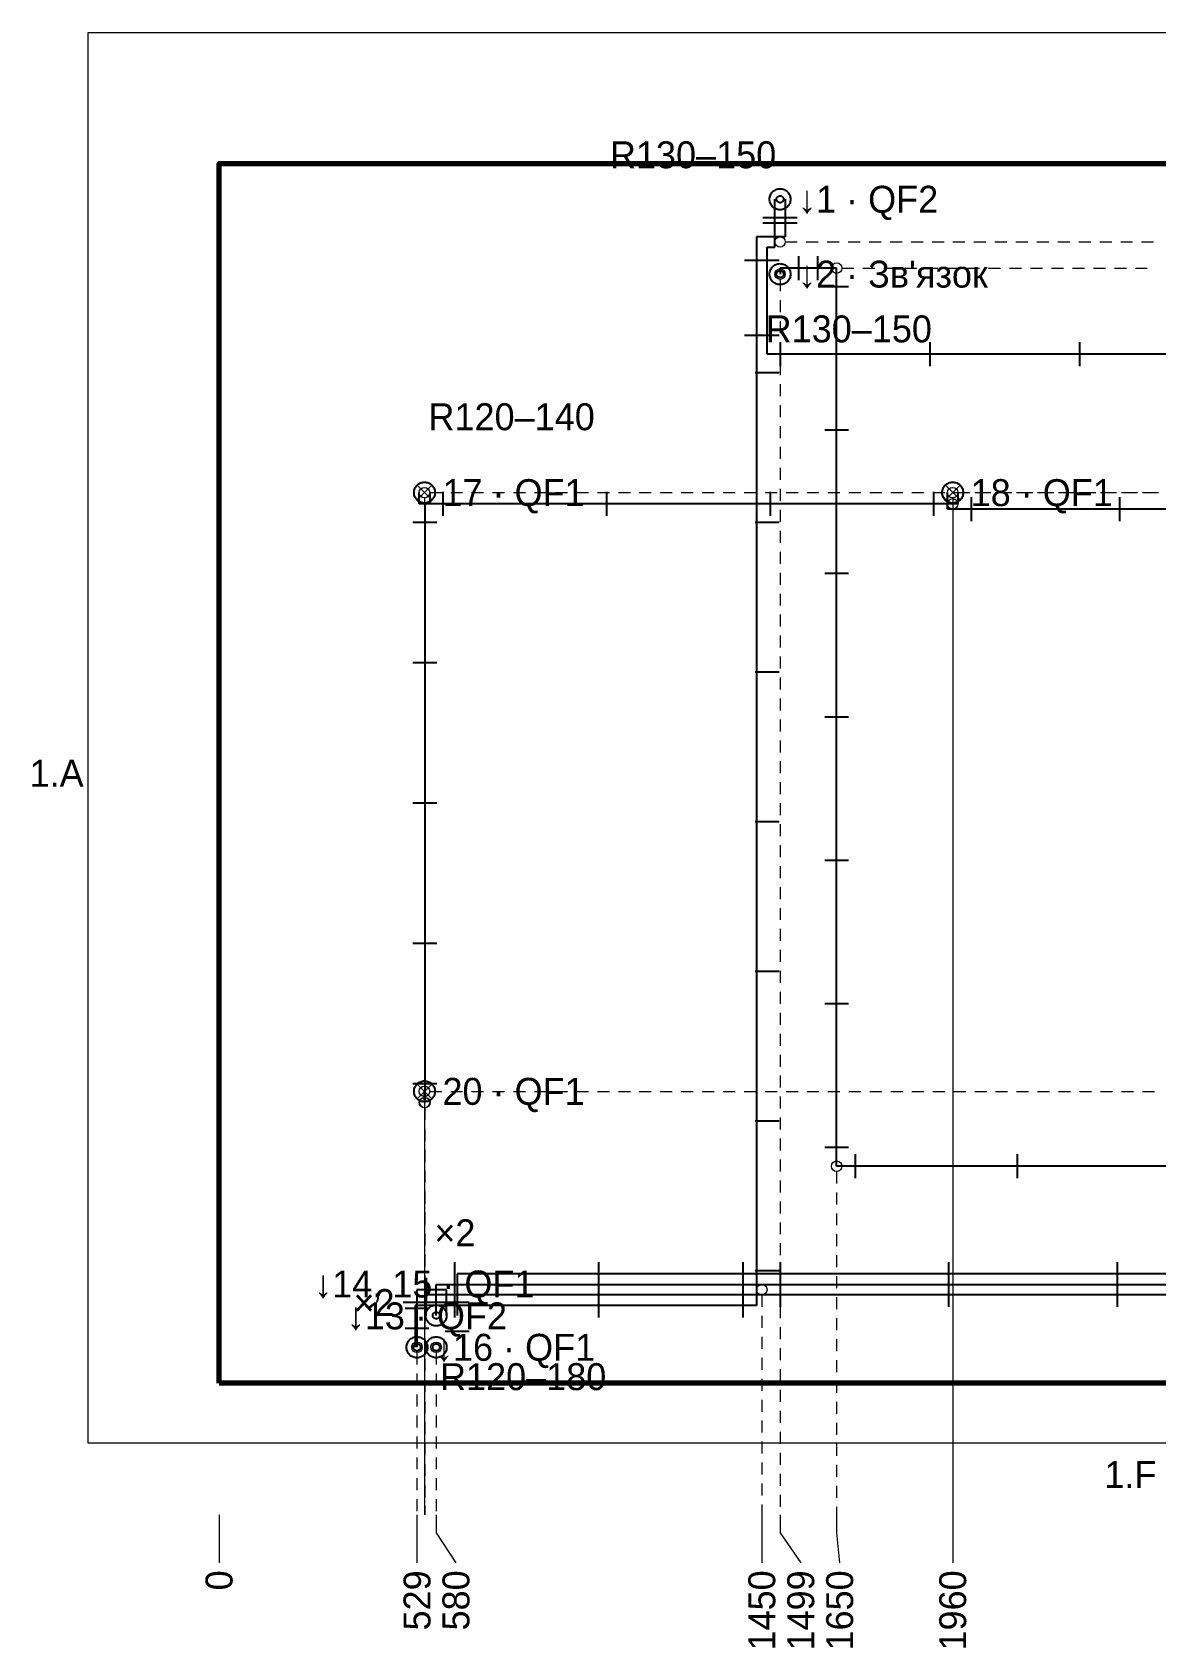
# Paper-space layout '07 Розгортки' of a CAD drawing. Header units: millimetres. Extents: x 0 to 841, y 0 to 594.
# Drawn here: x 81 to 156, y 198.8 to 306.7 of the extents above; entities that cross this region are included whole.
import ezdxf
from ezdxf.enums import TextEntityAlignment as Align

# ---------------------------------------------------------------- set-up
doc = ezdxf.new("R2010")
doc.units = ezdxf.units.MM
doc.linetypes.add('E_CABLE_DASH', pattern=[360, 240, -120])
for name, color, linetype in [('E-ELEV', 7, 'Continuous'), ('M-FIX', 7, 'Continuous'), ('W-CABLE-LIGHT', 1, 'E_CABLE_DASH'), ('W-CABLE-LOW', 1, 'E_CABLE_DASH'), ('W-CABLE-SOCKET', 1, 'E_CABLE_DASH')]:
    doc.layers.add(name, color=color, linetype=linetype)
doc.styles.add('PLEX_LIGHT', font='IBMPlexSans-Light.ttf')

psp = doc.layouts.new('07 Розгортки')

# ---------------------------------------------------------------- linework, layer by layer
at = {"layer": 'E-ELEV', "lineweight": 13, "true_color": 0xd9d3c8}
for p, q in [((131.31, 292.7), (132.11, 292.7)), ((132.71, 292.7), (133.51, 292.7)), ((134.11, 292.7), (134.91, 292.7)), ((135.51, 292.7), (136.31, 292.7)), ((136.91, 292.7), (137.71, 292.7)), ((138.31, 292.7), (139.11, 292.7)), ((139.71, 292.7), (140.51, 292.7)), ((141.11, 292.7), (141.91, 292.7)), ((142.51, 292.7), (143.31, 292.7)), ((143.91, 292.7), (144.71, 292.7)), ((145.31, 292.7), (146.11, 292.7)), ((146.71, 292.7), (147.51, 292.7)), ((148.11, 292.7), (148.91, 292.7)), ((149.51, 292.7), (150.31, 292.7)), ((150.91, 292.7), (151.71, 292.7)), ((152.31, 292.7), (153.11, 292.7)), ((153.71, 292.7), (154.51, 292.7)), ((155.11, 292.7), (155.91, 292.7)), ((135.09, 290.95), (135.89, 290.95)), ((136.49, 290.95), (137.29, 290.95)), ((137.89, 290.95), (138.69, 290.95)), ((139.29, 290.95), (140.09, 290.95)), ((140.69, 290.95), (141.49, 290.95)), ((142.09, 290.95), (142.89, 290.95)), ((143.49, 290.95), (144.29, 290.95)), ((144.89, 290.95), (145.69, 290.95)), ((146.29, 290.95), (147.09, 290.95)), ((147.69, 290.95), (148.49, 290.95)), ((149.09, 290.95), (149.89, 290.95)), ((150.49, 290.95), (151.29, 290.95)), ((151.89, 290.95), (152.69, 290.95)), ((153.29, 290.95), (154.09, 290.95)), ((154.69, 290.95), (155.49, 290.95)), ((130.96, 290.2), (130.96, 289.4)), ((130.96, 288.8), (130.96, 288)), ((130.96, 287.4), (130.96, 286.6)), ((130.96, 286), (130.96, 285.2)), ((130.96, 284.6), (130.96, 283.8)), ((130.96, 283.2), (130.96, 282.4)), ((130.96, 281.8), (130.96, 281)), ((130.96, 280.4), (130.96, 279.6)), ((130.96, 279), (130.96, 278.2)), ((130.96, 277.6), (130.96, 276.8)), ((107.21, 275.6), (107.21, 274.8)), ((107.56, 275.95), (108.36, 275.95)), ((108.96, 275.95), (109.76, 275.95)), ((110.36, 275.95), (111.16, 275.95)), ((111.76, 275.95), (112.56, 275.95)), ((113.16, 275.95), (113.96, 275.95)), ((114.56, 275.95), (115.36, 275.95)), ((115.96, 275.95), (116.76, 275.95)), ((117.36, 275.95), (118.16, 275.95)), ((118.76, 275.95), (119.56, 275.95)), ((120.16, 275.95), (120.96, 275.95)), ((121.56, 275.95), (122.36, 275.95)), ((122.96, 275.95), (123.76, 275.95)), ((124.36, 275.95), (125.16, 275.95)), ((125.76, 275.95), (126.56, 275.95)), ((127.16, 275.95), (127.96, 275.95)), ((128.56, 275.95), (129.36, 275.95)), ((129.96, 275.95), (130.76, 275.95)), ((130.96, 276.2), (130.96, 275.4)), ((131.36, 275.95), (132.16, 275.95)), ((132.76, 275.95), (133.56, 275.95)), ((134.16, 275.95), (134.96, 275.95)), ((135.56, 275.95), (136.36, 275.95)), ((136.96, 275.95), (137.76, 275.95)), ((138.36, 275.95), (139.16, 275.95)), ((139.76, 275.95), (140.56, 275.95)), ((141.16, 275.95), (141.96, 275.95)), ((142.49, 275.6), (142.49, 274.8)), ((142.56, 275.95), (143.36, 275.95)), ((142.84, 275.95), (143.64, 275.95)), ((143.96, 275.95), (144.76, 275.95)), ((144.24, 275.95), (145.04, 275.95)), ((145.36, 275.95), (146.16, 275.95)), ((145.64, 275.95), (146.44, 275.95)), ((146.76, 275.95), (147.56, 275.95)), ((147.04, 275.95), (147.84, 275.95)), ((148.16, 275.95), (148.96, 275.95)), ((148.44, 275.95), (149.24, 275.95)), ((149.56, 275.95), (150.36, 275.95)), ((149.84, 275.95), (150.64, 275.95)), ((150.96, 275.95), (151.76, 275.95)), ((151.24, 275.95), (152.04, 275.95)), ((152.36, 275.95), (153.16, 275.95)), ((152.64, 275.95), (153.44, 275.95)), ((153.76, 275.95), (154.56, 275.95)), ((154.04, 275.95), (154.84, 275.95)), ((155.16, 275.95), (155.96, 275.95)), ((155.44, 275.95), (156.24, 275.95)), ((107.21, 274.2), (107.21, 273.4)), ((130.96, 274.8), (130.96, 274)), ((142.49, 274.85), (142.49, 274.05)), ((142.49, 274.2), (142.49, 273.4)), ((130.96, 273.4), (130.96, 272.6)), ((142.49, 273.45), (142.49, 272.65)), ((107.21, 272.8), (107.21, 272)), ((130.96, 272), (130.96, 271.2)), ((142.49, 272.8), (142.49, 272)), ((142.49, 272.05), (142.49, 271.25)), ((107.21, 271.4), (107.21, 270.6)), ((142.49, 271.4), (142.49, 270.6)), ((107.21, 270), (107.21, 269.2)), ((130.96, 270.6), (130.96, 269.8)), ((142.49, 270.65), (142.49, 269.85)), ((142.49, 270), (142.49, 269.2)), ((130.96, 269.2), (130.96, 268.4)), ((142.49, 269.25), (142.49, 268.45)), ((107.21, 268.6), (107.21, 267.8)), ((130.96, 267.8), (130.96, 267)), ((142.49, 268.6), (142.49, 267.8)), ((142.49, 267.85), (142.49, 267.05)), ((107.21, 267.2), (107.21, 266.4)), ((142.49, 267.2), (142.49, 266.4)), ((107.21, 265.8), (107.21, 265)), ((130.96, 266.4), (130.96, 265.6)), ((142.49, 266.45), (142.49, 265.65)), ((142.49, 265.8), (142.49, 265)), ((130.96, 265), (130.96, 264.2)), ((142.49, 265.05), (142.49, 264.25)), ((107.21, 264.4), (107.21, 263.6)), ((130.96, 263.6), (130.96, 262.8)), ((142.49, 264.4), (142.49, 263.6)), ((142.49, 263.65), (142.49, 262.85)), ((107.21, 263), (107.21, 262.2)), ((142.49, 263), (142.49, 262.2)), ((142.49, 262.25), (142.49, 261.45)), ((107.21, 261.6), (107.21, 260.8)), ((130.96, 262.2), (130.96, 261.4)), ((142.49, 261.6), (142.49, 260.8)), ((107.21, 260.2), (107.21, 259.4)), ((130.96, 260.8), (130.96, 260)), ((142.49, 260.85), (142.49, 260.05)), ((142.49, 260.2), (142.49, 259.4)), ((130.96, 259.4), (130.96, 258.6)), ((142.49, 259.45), (142.49, 258.65)), ((107.21, 258.8), (107.21, 258)), ((130.96, 258), (130.96, 257.2)), ((142.49, 258.8), (142.49, 258)), ((142.49, 258.05), (142.49, 257.25)), ((107.21, 257.4), (107.21, 256.6)), ((142.49, 257.4), (142.49, 256.6)), ((107.21, 256), (107.21, 255.2)), ((130.96, 256.6), (130.96, 255.8)), ((142.49, 256.65), (142.49, 255.85)), ((142.49, 256), (142.49, 255.2)), ((130.96, 255.2), (130.96, 254.4)), ((142.49, 255.25), (142.49, 254.45)), ((107.21, 254.6), (107.21, 253.8)), ((130.96, 253.8), (130.96, 253)), ((142.49, 254.6), (142.49, 253.8)), ((142.49, 253.85), (142.49, 253.05)), ((107.21, 253.2), (107.21, 252.4)), ((142.49, 253.2), (142.49, 252.4)), ((107.21, 251.8), (107.21, 251)), ((130.96, 252.4), (130.96, 251.6)), ((142.49, 252.45), (142.49, 251.65)), ((142.49, 251.8), (142.49, 251)), ((107.21, 250.4), (107.21, 249.6)), ((130.96, 251), (130.96, 250.2)), ((142.49, 251.05), (142.49, 250.25)), ((142.49, 250.4), (142.49, 249.6)), ((130.96, 249.6), (130.96, 248.8)), ((142.49, 249.65), (142.49, 248.85)), ((107.21, 249), (107.21, 248.2)), ((142.49, 249), (142.49, 248.2)), ((142.49, 248.25), (142.49, 247.45)), ((107.21, 247.6), (107.21, 246.8)), ((130.96, 248.2), (130.96, 247.4)), ((142.49, 247.6), (142.49, 246.8)), ((107.21, 246.2), (107.21, 245.4)), ((130.96, 246.8), (130.96, 246)), ((142.49, 246.85), (142.49, 246.05)), ((142.49, 246.2), (142.49, 245.4)), ((130.96, 245.4), (130.96, 244.6)), ((142.49, 245.45), (142.49, 244.65)), ((107.21, 244.8), (107.21, 244)), ((130.96, 244), (130.96, 243.2)), ((142.49, 244.8), (142.49, 244)), ((142.49, 244.05), (142.49, 243.25)), ((107.21, 243.4), (107.21, 242.6)), ((142.49, 243.4), (142.49, 242.6)), ((107.21, 242), (107.21, 241.2)), ((130.96, 242.6), (130.96, 241.8)), ((142.49, 242.65), (142.49, 241.85)), ((142.49, 242), (142.49, 241.2)), ((130.96, 241.2), (130.96, 240.4)), ((142.49, 241.25), (142.49, 240.45)), ((107.21, 240.6), (107.21, 239.8)), ((130.96, 239.8), (130.96, 239)), ((142.49, 240.6), (142.49, 239.8)), ((142.49, 239.85), (142.49, 239.05)), ((107.21, 239.2), (107.21, 238.4)), ((142.49, 239.2), (142.49, 238.4)), ((107.21, 237.8), (107.21, 237)), ((130.96, 238.4), (130.96, 237.6)), ((142.49, 238.45), (142.49, 237.65)), ((142.49, 237.8), (142.49, 237)), ((107.21, 236.4), (107.21, 235.6)), ((130.96, 237), (130.96, 236.2)), ((142.49, 237.05), (142.49, 236.25)), ((142.49, 236.4), (142.49, 235.6)), ((107.21, 235.6), (107.21, 234.8)), ((107.56, 235.95), (108.36, 235.95)), ((108.96, 235.95), (109.76, 235.95)), ((110.36, 235.95), (111.16, 235.95)), ((111.76, 235.95), (112.56, 235.95)), ((113.16, 235.95), (113.96, 235.95)), ((114.56, 235.95), (115.36, 235.95)), ((115.96, 235.95), (116.76, 235.95)), ((117.36, 235.95), (118.16, 235.95)), ((118.76, 235.95), (119.56, 235.95)), ((120.16, 235.95), (120.96, 235.95)), ((121.56, 235.95), (122.36, 235.95)), ((122.96, 235.95), (123.76, 235.95)), ((124.36, 235.95), (125.16, 235.95)), ((125.76, 235.95), (126.56, 235.95)), ((127.16, 235.95), (127.96, 235.95)), ((128.56, 235.95), (129.36, 235.95)), ((129.96, 235.95), (130.76, 235.95)), ((130.96, 235.6), (130.96, 234.8)), ((131.36, 235.95), (132.16, 235.95)), ((132.76, 235.95), (133.56, 235.95)), ((134.16, 235.95), (134.96, 235.95)), ((135.56, 235.95), (136.36, 235.95)), ((136.96, 235.95), (137.76, 235.95)), ((138.36, 235.95), (139.16, 235.95)), ((139.76, 235.95), (140.56, 235.95)), ((141.16, 235.95), (141.96, 235.95)), ((142.49, 235.65), (142.49, 234.85)), ((142.56, 235.95), (143.36, 235.95)), ((143.96, 235.95), (144.76, 235.95)), ((145.36, 235.95), (146.16, 235.95)), ((146.76, 235.95), (147.56, 235.95)), ((148.16, 235.95), (148.96, 235.95)), ((149.56, 235.95), (150.36, 235.95)), ((150.96, 235.95), (151.76, 235.95)), ((152.36, 235.95), (153.16, 235.95)), ((153.76, 235.95), (154.56, 235.95)), ((155.16, 235.95), (155.96, 235.95)), ((107.21, 235), (107.21, 234.2)), ((107.21, 234.85), (107.21, 234.05)), ((107.21, 234.2), (107.21, 233.4)), ((107.24, 234.85), (107.24, 234.05)), ((130.96, 234.2), (130.96, 233.4)), ((142.49, 235), (142.49, 234.2)), ((142.49, 234.25), (142.49, 233.45)), ((107.21, 233.6), (107.21, 232.8)), ((107.21, 233.45), (107.21, 232.65)), ((107.24, 233.45), (107.24, 232.65)), ((142.49, 233.6), (142.49, 232.8)), ((107.21, 232.8), (107.21, 232)), ((107.21, 232.2), (107.21, 231.4)), ((107.21, 232.05), (107.21, 231.25)), ((107.24, 232.05), (107.24, 231.25)), ((130.96, 232.8), (130.96, 232)), ((142.49, 232.85), (142.49, 232.05)), ((142.49, 232.2), (142.49, 231.4)), ((107.21, 231.4), (107.21, 230.6)), ((130.96, 231.4), (130.96, 230.6)), ((142.49, 231.45), (142.49, 230.65)), ((107.21, 230.8), (107.21, 230)), ((107.21, 230.65), (107.21, 229.85)), ((107.21, 230), (107.21, 229.2)), ((107.24, 230.65), (107.24, 229.85)), ((130.96, 230), (130.96, 229.2)), ((134.74, 230.6), (134.74, 229.8)), ((142.49, 230.8), (142.49, 230)), ((142.49, 230.05), (142.49, 229.25)), ((107.21, 229.4), (107.21, 228.6)), ((107.21, 229.25), (107.21, 228.45)), ((107.24, 229.25), (107.24, 228.45)), ((134.74, 229.2), (134.74, 228.4)), ((142.49, 229.4), (142.49, 228.6)), ((107.21, 228.6), (107.21, 227.8)), ((107.21, 228), (107.21, 227.2)), ((107.21, 227.85), (107.21, 227.05)), ((107.24, 227.85), (107.24, 227.05)), ((130.96, 228.6), (130.96, 227.8)), ((134.74, 227.8), (134.74, 227)), ((142.49, 228.65), (142.49, 227.85)), ((142.49, 228), (142.49, 227.2)), ((107.21, 227.2), (107.21, 226.4)), ((130.96, 227.2), (130.96, 226.4)), ((142.49, 227.25), (142.49, 226.45)), ((107.21, 226.6), (107.21, 225.8)), ((107.21, 226.45), (107.21, 225.65)), ((107.21, 225.8), (107.21, 225)), ((107.24, 226.45), (107.24, 225.65)), ((130.96, 225.8), (130.96, 225)), ((134.74, 226.4), (134.74, 225.6)), ((142.49, 226.6), (142.49, 225.8)), ((142.49, 225.85), (142.49, 225.05)), ((107.21, 225.2), (107.21, 224.4)), ((107.21, 225.05), (107.21, 224.25)), ((107.24, 225.05), (107.24, 224.25)), ((134.74, 225), (134.74, 224.2)), ((142.49, 225.2), (142.49, 224.4)), ((107.21, 224.4), (107.21, 223.6)), ((107.21, 223.8), (107.21, 223)), ((107.21, 223.65), (107.21, 222.85)), ((107.24, 223.65), (107.24, 222.85)), ((130.96, 224.4), (130.96, 223.6)), ((134.74, 223.6), (134.74, 222.8)), ((142.49, 224.45), (142.49, 223.65)), ((142.49, 223.8), (142.49, 223)), ((107.21, 223), (107.21, 222.2)), ((107.21, 222.4), (107.21, 221.6)), ((129.74, 222.35), (129.74, 221.55)), ((130.96, 223), (130.96, 222.2)), ((142.49, 223.05), (142.49, 222.25)), ((142.49, 222.4), (142.49, 221.6)), ((107.21, 222.25), (107.21, 221.45)), ((107.21, 221.6), (107.21, 220.8)), ((107.24, 222.25), (107.24, 221.45)), ((130.96, 221.6), (130.96, 220.8)), ((134.74, 222.2), (134.74, 221.4)), ((142.49, 221.65), (142.49, 220.85)), ((107.21, 221), (107.21, 220.2)), ((107.21, 220.85), (107.21, 220.05)), ((107.21, 220.2), (107.21, 219.4)), ((107.24, 220.85), (107.24, 220.05)), ((129.74, 220.95), (129.74, 220.15)), ((130.96, 220.2), (130.96, 219.4)), ((134.74, 220.8), (134.74, 220)), ((142.49, 221), (142.49, 220.2)), ((142.49, 220.25), (142.49, 219.45)), ((107.21, 219.6), (107.21, 218.8)), ((107.21, 219.45), (107.21, 218.65)), ((107.24, 219.45), (107.24, 218.65)), ((129.74, 219.55), (129.74, 218.75)), ((134.74, 219.4), (134.74, 218.6)), ((142.49, 219.6), (142.49, 218.8)), ((106.71, 218.5), (106.71, 217.7)), ((107.21, 218.8), (107.21, 218)), ((107.21, 218.2), (107.21, 217.4)), ((107.21, 218.05), (107.21, 217.25)), ((107.24, 218.05), (107.24, 217.25)), ((107.99, 218.5), (107.99, 217.7)), ((129.74, 218.15), (129.74, 217.35)), ((130.96, 218.8), (130.96, 218)), ((134.74, 218), (134.74, 217.2)), ((142.49, 218.85), (142.49, 218.05)), ((142.49, 218.2), (142.49, 217.4)), ((106.71, 217.1), (106.71, 216.3)), ((107.21, 217.4), (107.21, 216.6)), ((107.99, 217.1), (107.99, 216.3)), ((130.96, 217.4), (130.96, 216.6)), ((142.49, 217.45), (142.49, 216.65)), ((107.21, 216.8), (107.21, 216)), ((107.21, 216.65), (107.21, 215.85)), ((107.21, 216), (107.21, 215.2)), ((107.24, 216.65), (107.24, 215.85)), ((129.74, 216.75), (129.74, 215.95)), ((130.96, 216), (130.96, 215.2)), ((134.74, 216.6), (134.74, 215.8)), ((142.49, 216.8), (142.49, 216)), ((142.49, 216.05), (142.49, 215.25)), ((106.71, 215.7), (106.71, 214.9)), ((107.21, 215.4), (107.21, 214.6)), ((107.21, 215.25), (107.21, 214.45)), ((107.24, 215.25), (107.24, 214.45)), ((107.99, 215.7), (107.99, 214.9)), ((129.74, 215.35), (129.74, 214.55)), ((134.74, 215.2), (134.74, 214.4)), ((142.49, 215.4), (142.49, 214.6)), ((106.71, 214.3), (106.71, 213.5)), ((107.21, 214.6), (107.21, 213.8)), ((107.21, 214), (107.21, 213.2)), ((107.21, 213.85), (107.21, 213.05)), ((107.24, 213.85), (107.24, 213.05)), ((107.99, 214.3), (107.99, 213.5)), ((129.74, 213.95), (129.74, 213.15)), ((130.96, 214.6), (130.96, 213.8)), ((134.74, 213.8), (134.74, 213)), ((142.49, 214.65), (142.49, 213.85)), ((142.49, 214), (142.49, 213.2)), ((106.71, 212.9), (106.71, 212.1)), ((107.21, 213.2), (107.21, 212.4)), ((107.99, 212.9), (107.99, 212.1)), ((130.96, 213.2), (130.96, 212.4)), ((142.49, 213.25), (142.49, 212.45)), ((107.21, 212.6), (107.21, 211.8)), ((107.21, 212.45), (107.21, 211.65)), ((107.21, 211.8), (107.21, 211)), ((107.24, 212.45), (107.24, 211.65)), ((129.74, 212.55), (129.74, 211.75)), ((130.96, 211.8), (130.96, 211)), ((134.74, 212.4), (134.74, 211.6)), ((142.49, 212.6), (142.49, 211.8)), ((142.49, 211.85), (142.49, 211.05)), ((106.71, 211.5), (106.71, 210.7)), ((107.21, 211.2), (107.21, 210.4)), ((107.21, 211.05), (107.21, 210.25)), ((107.24, 211.05), (107.24, 210.25)), ((107.99, 211.5), (107.99, 210.7)), ((129.74, 211.15), (129.74, 210.35)), ((134.74, 211), (134.74, 210.2)), ((142.49, 211.2), (142.49, 210.4)), ((142.49, 210.45), (142.49, 209.65)), ((106.71, 210.1), (106.71, 209.3)), ((107.21, 210.4), (107.21, 209.6)), ((107.21, 209.8), (107.21, 209)), ((107.21, 209.65), (107.21, 208.85)), ((107.24, 209.65), (107.24, 208.85)), ((107.99, 210.1), (107.99, 209.3)), ((129.74, 209.75), (129.74, 208.95)), ((130.96, 210.4), (130.96, 209.6)), ((134.74, 209.6), (134.74, 208.8)), ((142.49, 209.8), (142.49, 209)), ((106.71, 208.7), (106.71, 207.9)), ((107.21, 209), (107.21, 208.2)), ((107.21, 208.4), (107.21, 207.65)), ((107.99, 208.7), (107.99, 207.9)), ((129.74, 208.35), (129.74, 207.65)), ((130.96, 209), (130.96, 208.2)), ((142.49, 209.05), (142.49, 208.25)), ((142.49, 208.4), (142.49, 207.65)), ((107.21, 208.25), (107.21, 207.65)), ((107.24, 208.25), (107.24, 207.65)), ((134.74, 208.2), (134.74, 207.65)), ((142.49, 207.65), (142.49, 207.65))]:
    psp.add_line(p, q, dxfattribs=at)
at = {"layer": 'E-ELEV', "lineweight": 13, "true_color": 0x29251f}
for p, q in [((93.49, 207.65), (93.49, 206.45)), ((106.71, 207.65), (106.71, 206.45)), ((107.99, 207.65), (107.99, 206.45)), ((129.74, 207.65), (129.74, 206.45)), ((130.96, 207.65), (130.96, 206.45)), ((134.74, 207.65), (134.74, 206.45)), ((142.49, 207.65), (142.49, 206.45)), ((93.49, 206.45), (93.49, 204.45)), ((106.71, 206.45), (106.71, 204.45)), ((107.99, 206.45), (109.31, 204.45)), ((129.74, 206.45), (129.74, 204.45)), ((130.96, 206.45), (132.34, 204.45)), ((134.74, 206.45), (134.94, 204.45)), ((142.49, 206.45), (142.49, 204.45))]:
    psp.add_line(p, q, dxfattribs=at)
at = {"layer": 'E-ELEV', "lineweight": 13, "true_color": 0xd9d3c8}
psp.add_lwpolyline([(84.74, 212.45), (84.74, 306.7), (202.11, 306.7), (202.11, 249.08), (219.24, 249.08), (219.24, 212.45), (84.74, 212.45)], close=True, dxfattribs=at)
at = {"layer": 'E-ELEV', "lineweight": 70, "true_color": 0x29251f}
psp.add_lwpolyline([(93.49, 216.45), (93.49, 297.95), (197.61, 297.95), (197.61, 244.83), (215.24, 244.83), (215.24, 216.45)], close=True, dxfattribs=at)
at = {"layer": 'E-ELEV', "lineweight": 13, "true_color": 0x9a9288}
for centre in [(130.96, 292.7), (130.96, 290.55), (134.74, 290.95), (107.21, 275.95), (107.21, 275.95), (142.49, 275.95), (142.49, 275.95), (142.49, 275.2), (107.21, 235.95), (107.21, 235.95), (107.21, 235.2), (107.24, 235.2), (134.74, 230.95), (129.74, 222.7), (106.71, 218.85), (107.99, 218.85)]:
    psp.add_circle(centre, 0.35, dxfattribs=at)
at = {"layer": 'M-FIX', "lineweight": 25, "true_color": 0x29251f}
for p, q in [((132.11, 294.3), (129.81, 294.3)), ((132.11, 293.95), (129.81, 293.95)), ((130.89, 291.45), (128.59, 291.45)), ((132.21, 290.15), (132.21, 291.75)), ((133.49, 290.15), (133.49, 291.75)), ((135.54, 289.7), (133.94, 289.7)), ((130.89, 286.45), (128.59, 286.45)), ((130.99, 284.4), (130.99, 286)), ((140.99, 284.4), (140.99, 286)), ((150.99, 284.4), (150.99, 286)), ((130.89, 283.95), (129.29, 283.95)), ((135.54, 280.12), (133.94, 280.12)), ((108.46, 274.4), (108.46, 276)), ((119.39, 274.4), (119.39, 276)), ((130.31, 274.4), (130.31, 276)), ((141.24, 274.4), (141.24, 276)), ((143.74, 274.05), (143.74, 275.65)), ((153.66, 274.05), (153.66, 275.65)), ((108.04, 273.95), (106.44, 273.95)), ((130.89, 273.95), (129.29, 273.95)), ((135.54, 270.54), (133.94, 270.54)), ((108.04, 264.58), (106.44, 264.58)), ((130.89, 263.95), (129.29, 263.95)), ((135.54, 260.95), (133.94, 260.95)), ((108.04, 255.2), (106.44, 255.2)), ((130.89, 253.95), (129.29, 253.95)), ((135.54, 251.37), (133.94, 251.37)), ((108.04, 245.83), (106.44, 245.83)), ((130.89, 243.95), (129.29, 243.95)), ((135.54, 241.79), (133.94, 241.79)), ((108.04, 236.45), (106.44, 236.45)), ((130.89, 233.95), (129.29, 233.95)), ((135.54, 232.2), (133.94, 232.2)), ((135.99, 230.15), (135.99, 231.75)), ((146.82, 230.15), (146.82, 231.75)), ((109.24, 220.85), (109.24, 224.55)), ((118.86, 220.85), (118.86, 224.55)), ((128.49, 220.85), (128.49, 224.55)), ((130.99, 221.55), (130.99, 224.55)), ((142.24, 221.55), (142.24, 224.55)), ((153.49, 221.55), (153.49, 224.55)), ((107.35, 221.9), (107.35, 223.5)), ((130.89, 223.95), (129.29, 223.95)), ((110.19, 221.84), (105.79, 221.84)), ((107.51, 221.45), (105.91, 221.45)), ((107.51, 220.1), (105.91, 220.1)), ((110.19, 219.91), (108.59, 219.91))]:
    psp.add_line(p, q, dxfattribs=at)
at = {"layer": 'W-CABLE-LIGHT', "lineweight": 13, "true_color": 0xf28e2b}
for p, q in [((106.72, 275.46), (107.7, 276.44)), ((106.72, 276.44), (107.7, 275.46)), ((142, 275.46), (142.98, 276.44)), ((142, 276.44), (142.98, 275.46)), ((106.72, 235.46), (107.7, 236.44)), ((106.72, 236.44), (107.7, 235.46))]:
    psp.add_line(p, q, dxfattribs=at)
at = {"layer": 'W-CABLE-LIGHT', "lineweight": 25, "true_color": 0xf28e2b}
for points in [[(142.84, 275.95), (142.84, 275.2), (106.86, 275.2), (106.86, 275.95)], [(107.56, 275.95), (107.56, 275.2), (107.24, 275.2), (107.24, 235.2), (107.21, 235.2), (107.21, 235.95)], [(175.59, 275.95), (175.59, 274.85), (142.14, 274.85), (142.14, 275.95)], [(208.16, 240.31), (208.16, 240.9), (206.89, 240.9), (206.89, 223.75), (109.39, 223.75), (109.39, 220.98)], [(108.69, 220.98), (108.69, 222.7), (106.71, 222.7), (106.71, 218.85)], [(178.81, 220.98), (178.81, 222.35), (107.29, 222.35), (107.29, 220.98)], [(107.99, 220.98), (107.99, 223.05), (177.41, 223.05), (177.41, 218.85)]]:
    psp.add_lwpolyline(points, dxfattribs=at)
for centre, radius in [((107.21, 275.95), 0.7), ((142.49, 275.95), 0.7), ((107.21, 235.95), 0.7), ((107.99, 220.98), 0.7), ((107.99, 220.98), 0.233), ((106.71, 218.85), 0.7), ((106.71, 218.85), 0.233)]:
    psp.add_circle(centre, radius, dxfattribs=at)
at = {"layer": 'W-CABLE-LOW', "lineweight": 25, "true_color": 0x29251f}
psp.add_lwpolyline([(219.24, 230.95), (134.74, 230.95), (134.74, 290.95), (130.96, 290.95), (130.96, 290.55)], dxfattribs=at)
for radius in [0.7, 0.233]:
    psp.add_circle((130.96, 290.55), radius, dxfattribs=at)
at = {"layer": 'W-CABLE-SOCKET', "lineweight": 25, "true_color": 0x4e79a7}
for points in [[(131.31, 295.55), (131.31, 293.05), (129.39, 293.05), (129.39, 221.65), (106.59, 221.65), (106.59, 218.85)], [(195.21, 287.13), (191.19, 287.13), (191.19, 285.2), (130.09, 285.2), (130.09, 292.35), (130.61, 292.35), (130.61, 295.55)]]:
    psp.add_lwpolyline(points, dxfattribs=at)
for centre, radius in [((130.96, 295.55), 0.7), ((130.96, 295.55), 0.233), ((107.99, 218.85), 0.7), ((107.99, 218.85), 0.233)]:
    psp.add_circle(centre, radius, dxfattribs=at)

# ---------------------------------------------------------------- texts
at = {"layer": 'E-ELEV', "true_color": 0x9a9288, "style": 'PLEX_LIGHT'}
for s, p in [('1.A', (82.64, 257.2)), ('1.F', (154.36, 210.35))]:
    psp.add_text(s, height=1.8, dxfattribs=at).set_placement(p, align=Align.MIDDLE_CENTER)
at = {"layer": 'E-ELEV', "true_color": 0x29251f, "style": 'PLEX_LIGHT'}
for s, p in [('0', (93.49, 203.95)), ('529', (106.71, 203.95)), ('580', (109.31, 203.95)), ('1450', (129.74, 203.95)), ('1499', (132.34, 203.95)), ('1650', (134.94, 203.95)), ('1960', (142.49, 203.95))]:
    psp.add_text(s, height=1.8, rotation=90, dxfattribs=at).set_placement(p, align=Align.MIDDLE_RIGHT)
at = {"layer": 'M-FIX', "true_color": 0x29251f, "style": 'PLEX_LIGHT'}
for s, p in [('R130–150', (125.15, 298.52)), ('R130–150', (135.55, 286.89)), ('R120–140', (113.03, 281.02)), ('×2', (109.24, 226.5)), ('×2', (103.84, 221.84)), ('R120–180', (113.8, 216.89))]:
    psp.add_text(s, height=1.8, dxfattribs=at).set_placement(p, align=Align.MIDDLE_CENTER)
at = {"layer": 'W-CABLE-LIGHT', "true_color": 0x29251f, "style": 'PLEX_LIGHT'}
for s, p in [('17 · QF1', (108.41, 275.95)), ('18 · QF1', (143.69, 275.95)), ('20 · QF1', (108.41, 235.95)), ('↓14, 15 · QF1', (99.84, 223.08)), ('↓16 · QF1', (107.91, 218.85))]:
    psp.add_text(s, height=1.8, dxfattribs=at).set_placement(p, align=Align.MIDDLE_LEFT)
at = {"layer": 'W-CABLE-LOW', "true_color": 0x29251f, "style": 'PLEX_LIGHT'}
psp.add_text("↓2 · Зв'язок", height=1.8, dxfattribs=at).set_placement((132.16, 290.55), align=Align.MIDDLE_LEFT)
at = {"layer": 'W-CABLE-SOCKET', "true_color": 0x29251f, "style": 'PLEX_LIGHT'}
for s, p in [('↓1 · QF2', (132.16, 295.55)), ('↓13 · QF2', (102.02, 220.95))]:
    psp.add_text(s, height=1.8, dxfattribs=at).set_placement(p, align=Align.MIDDLE_LEFT)

doc.saveas('drawing.dxf')
